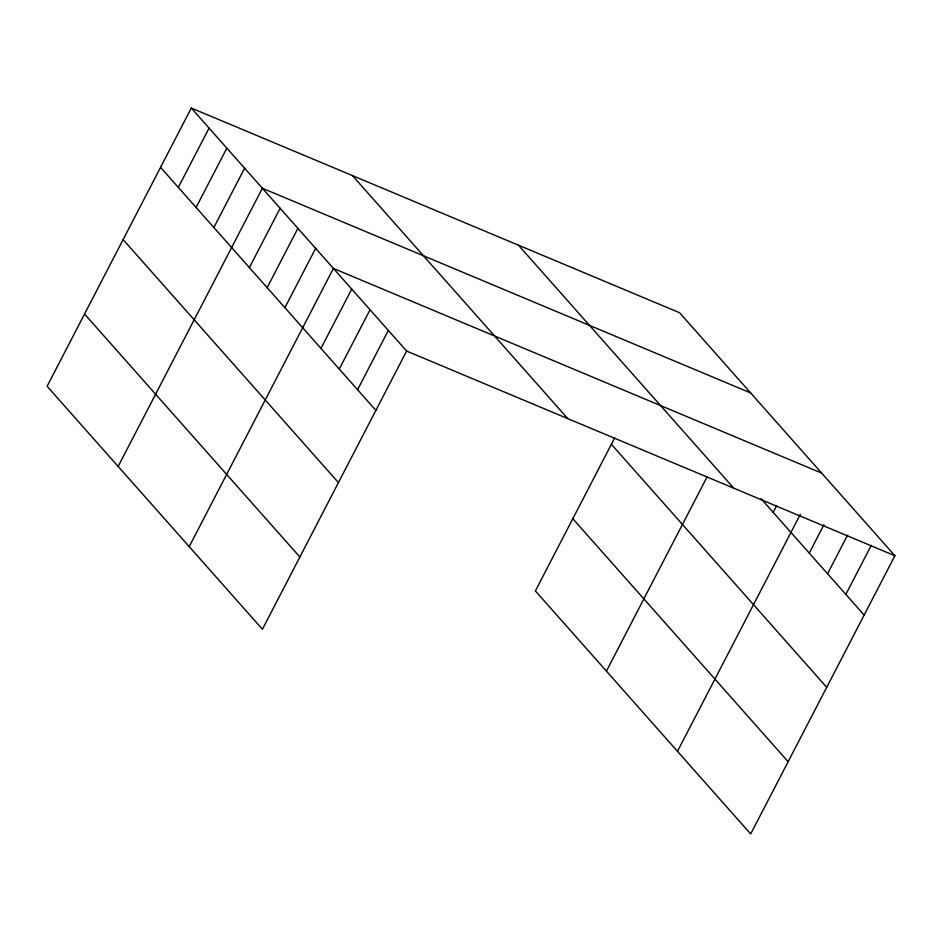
<?xml version="1.0" encoding="UTF-8"?>
<svg xmlns="http://www.w3.org/2000/svg" width="942" height="942" viewBox="0 0 942 942"><rect width="100%" height="100%" fill="white"/><g stroke="black" fill="none" stroke-linecap="round" stroke-linejoin="round"><path stroke-width="1.41" d="M191.308 108.047L47.1 386.255L262.418 629.268L406.626 351.06L191.308 108.047L679.582 312.732L894.9 555.745L750.692 833.953L535.374 590.94L614.726 437.83M178.321 187.411L209.077 128.1M196.089 207.464L226.834 148.141M213.858 227.517L244.602 168.194M118.15 466.455L262.371 188.247L750.633 392.932M249.383 267.61L280.127 208.288M267.151 287.663L297.896 228.341M284.908 307.704L315.652 248.382M189.212 546.643L333.421 268.435L821.695 473.12M320.975 348.41L351.719 289.088M339.273 369.064L370.029 309.753M357.583 389.717L388.328 330.407M606.424 671.128L707.183 476.746M773.182 512.389L776.526 505.936M677.486 751.327L800.3 514.379M809.249 553.095L823.956 524.729M827.547 573.749L847.6 535.068M845.845 594.402L871.256 545.406M406.626 351.06L894.9 555.745M761.03 498.671L864.155 615.067M518.453 245.191L733.771 488.203M611.393 444.283L826.711 687.295M352.438 175.589L567.755 418.601M572.807 518.712L788.136 761.713M160.564 167.37L375.882 410.382M123.119 239.598L338.437 482.61M84.544 314.027L299.862 557.028"/></g></svg>
